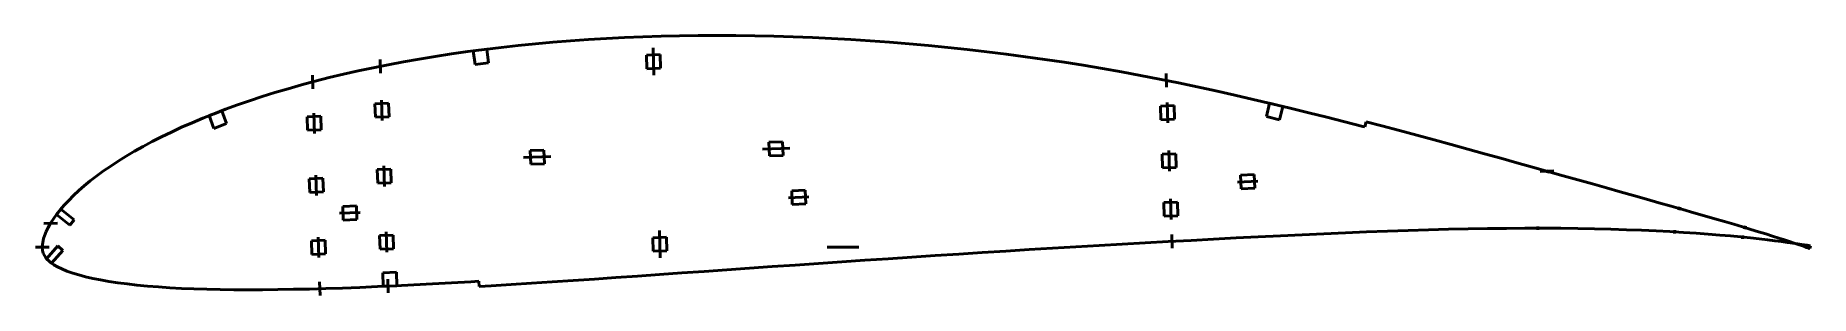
# Model space of a CAD drawing. Header units: metres. Extents: x -182 to 338, y -14 to 62.
import ezdxf

# ---------------------------------------------------------------- set-up
doc = ezdxf.new("R2010")
doc.units = ezdxf.units.M
for name, color, linetype, lineweight in [('FoilLayer', 1, 'Continuous', 50), ('StringerLayer', 1, 'Continuous', 50), ('SubLayer', 1, 'Continuous', 50)]:
    doc.layers.add(name, color=color, linetype=linetype, lineweight=lineweight)

msp = doc.modelspace()

# ---------------------------------------------------------------- linework, layer by layer
at = {"layer": 'FoilLayer'}
for p, q in [((-55.33, 57.33), (-60.15, 56.65)), ((-50.46, 57.97), (-55.33, 57.33)), ((-45.52, 58.58), (-50.46, 57.97)), ((-40.53, 59.14), (-45.52, 58.58)), ((-35.49, 59.64), (-40.53, 59.14)), ((-30.39, 60.09), (-35.49, 59.64)), ((-25.22, 60.5), (-30.39, 60.09)), ((-20, 60.86), (-25.22, 60.5)), ((-14.73, 61.19), (-20, 60.86)), ((-9.43, 61.46), (-14.73, 61.19)), ((-4.09, 61.68), (-9.43, 61.46)), ((1.31, 61.85), (-4.09, 61.68)), ((6.74, 61.97), (1.31, 61.85)), ((12.21, 62.05), (6.74, 61.97)), ((17.72, 62.08), (12.21, 62.05)), ((23.24, 62.06), (17.72, 62.08)), ((28.8, 61.99), (23.24, 62.06)), ((34.38, 61.86), (28.8, 61.99)), ((39.99, 61.69), (34.38, 61.86)), ((45.62, 61.47), (39.99, 61.69)), ((51.26, 61.21), (45.62, 61.47)), ((56.92, 60.89), (51.26, 61.21)), ((62.58, 60.53), (56.92, 60.89)), ((68.27, 60.11), (62.58, 60.53)), ((73.96, 59.64), (68.27, 60.11)), ((79.65, 59.13), (73.96, 59.64)), ((85.34, 58.58), (79.65, 59.13)), ((91.03, 57.97), (85.34, 58.58)), ((96.71, 57.32), (91.03, 57.97)), ((102.39, 56.61), (96.71, 57.32)), ((-83.09, 52.6), (-87.46, 51.67)), ((-78.65, 53.5), (-83.09, 52.6)), ((-74.13, 54.35), (-78.65, 53.5)), ((-69.54, 55.16), (-74.13, 54.35)), ((-64.88, 55.93), (-69.54, 55.16)), ((-60.15, 56.65), (-64.88, 55.93)), ((108.06, 55.86), (102.39, 56.61)), ((113.72, 55.06), (108.06, 55.86)), ((119.37, 54.21), (113.72, 55.06)), ((125, 53.32), (119.37, 54.21)), ((130.62, 52.38), (125, 53.32)), ((136.21, 51.4), (130.62, 52.38)), ((-104.05, 47.59), (-108, 46.46)), ((-100.03, 48.67), (-104.05, 47.59)), ((-95.92, 49.71), (-100.03, 48.67)), ((-91.74, 50.71), (-95.92, 49.71)), ((-87.46, 51.67), (-91.74, 50.71)), ((141.79, 50.37), (136.21, 51.4)), ((147.35, 49.29), (141.79, 50.37)), ((152.9, 48.18), (147.35, 49.29)), ((158.41, 47.04), (152.9, 48.18)), ((163.89, 45.84), (158.41, 47.04)), ((-122.83, 41.7), (-126.3, 40.44)), ((-119.26, 42.94), (-122.83, 41.7)), ((-115.6, 44.15), (-119.26, 42.94)), ((-111.84, 45.32), (-115.6, 44.15)), ((-108, 46.46), (-111.84, 45.32)), ((169.36, 44.61), (163.89, 45.84)), ((174.81, 43.34), (169.36, 44.61)), ((180.25, 42.05), (174.81, 43.34)), ((185.67, 40.75), (180.25, 42.05)), ((-136.14, 36.49), (-139.21, 35.14)), ((-132.96, 37.83), (-136.14, 36.49)), ((-129.68, 39.14), (-132.96, 37.83)), ((-126.3, 40.44), (-129.68, 39.14)), ((191.05, 39.43), (185.67, 40.75)), ((196.37, 38.11), (191.05, 39.43)), ((201.66, 36.76), (196.37, 38.11)), ((206.9, 35.41), (201.66, 36.76)), ((207.89, 36.75), (207.49, 35.25)), ((212.5, 35.54), (207.89, 36.75)), ((-145.04, 32.37), (-147.81, 30.96)), ((-142.18, 33.76), (-145.04, 32.37)), ((-139.21, 35.14), (-142.18, 33.76)), ((207.49, 35.25), (206.9, 35.41)), ((217.65, 34.17), (212.5, 35.54)), ((222.75, 32.8), (217.65, 34.17)), ((227.79, 31.43), (222.75, 32.8)), ((232.78, 30.06), (227.79, 31.43)), ((-155.45, 26.69), (-157.76, 25.25)), ((-153.02, 28.11), (-155.45, 26.69)), ((-150.47, 29.55), (-153.02, 28.11)), ((-147.81, 30.96), (-150.47, 29.55)), ((237.7, 28.71), (232.78, 30.06)), ((242.55, 27.37), (237.7, 28.71)), ((247.32, 26.05), (242.55, 27.37)), ((252.01, 24.74), (247.32, 26.05)), ((-164.07, 20.87), (-165.95, 19.42)), ((-162.08, 22.33), (-164.07, 20.87)), ((-159.97, 23.79), (-162.08, 22.33)), ((-157.76, 25.25), (-159.97, 23.79)), ((256.63, 23.45), (252.01, 24.74)), ((261.16, 22.18), (256.63, 23.45)), ((265.6, 20.93), (261.16, 22.18)), ((269.93, 19.72), (265.6, 20.93)), ((-169.33, 16.56), (-170.86, 15.12)), ((-167.7, 17.99), (-169.33, 16.56)), ((-165.95, 19.42), (-167.7, 17.99)), ((274.17, 18.52), (269.93, 19.72)), ((278.29, 17.36), (274.17, 18.52)), ((282.32, 16.22), (278.29, 17.36)), ((286.23, 15.12), (282.32, 16.22)), ((-174.75, 10.92), (-175.81, 9.57)), ((-173.57, 12.3), (-174.75, 10.92)), ((-172.27, 13.7), (-173.57, 12.3)), ((-170.86, 15.12), (-172.27, 13.7)), ((290.03, 14.04), (286.23, 15.12)), ((293.69, 13.01), (290.03, 14.04)), ((297.23, 12), (293.69, 13.01)), ((300.65, 11.03), (297.23, 12)), ((303.93, 10.1), (300.65, 11.03)), ((-178.28, 5.74), (-178.84, 4.61)), ((-177.57, 6.99), (-178.28, 5.74)), ((-176.76, 8.26), (-177.57, 6.99)), ((-175.81, 9.57), (-176.76, 8.26)), ((226.14, 5.09), (232.02, 5.25)), ((232.02, 5.25), (237.8, 5.37)), ((237.8, 5.37), (243.46, 5.45)), ((243.46, 5.45), (249, 5.5)), ((249, 5.5), (254.42, 5.54)), ((254.42, 5.54), (259.73, 5.55)), ((259.73, 5.55), (264.9, 5.51)), ((264.9, 5.51), (269.93, 5.44)), ((269.93, 5.44), (274.81, 5.35)), ((274.81, 5.35), (279.54, 5.24)), ((279.54, 5.24), (284.13, 5.11)), ((307.07, 9.2), (303.93, 10.1)), ((310.07, 8.34), (307.07, 9.2)), ((312.92, 7.51), (310.07, 8.34)), ((315.63, 6.71), (312.92, 7.51)), ((318.19, 5.94), (315.63, 6.71)), ((320.61, 5.21), (318.19, 5.94)), ((322.88, 4.52), (320.61, 5.21)), ((-180, 0.16), (-180.01, -0.05)), ((-179.88, 1.33), (-180, 0.16)), ((-179.65, 2.49), (-179.88, 1.33)), ((-179.33, 3.35), (-179.65, 2.49)), ((-178.84, 4.61), (-179.33, 3.35)), ((116.01, -0.33), (122.85, 0.07)), ((122.85, 0.07), (129.64, 0.47)), ((129.64, 0.47), (136.42, 0.87)), ((136.42, 0.87), (143.18, 1.26)), ((143.18, 1.26), (149.9, 1.63)), ((149.9, 1.63), (156.57, 1.98)), ((156.57, 1.98), (163.18, 2.34)), ((163.18, 2.34), (169.76, 2.7)), ((169.76, 2.7), (176.29, 3.03)), ((176.29, 3.03), (182.77, 3.35)), ((182.77, 3.35), (189.18, 3.64)), ((189.18, 3.64), (195.51, 3.94)), ((195.51, 3.94), (201.79, 4.22)), ((201.79, 4.22), (208.01, 4.49)), ((208.01, 4.49), (214.14, 4.71)), ((214.14, 4.71), (220.19, 4.91)), ((220.19, 4.91), (226.14, 5.09)), ((284.13, 5.11), (288.56, 4.94)), ((288.56, 4.94), (292.82, 4.75)), ((292.82, 4.75), (296.9, 4.55)), ((296.9, 4.55), (300.83, 4.33)), ((300.83, 4.33), (304.58, 4.09)), ((304.58, 4.09), (308.14, 3.82)), ((308.14, 3.82), (311.51, 3.55)), ((311.51, 3.55), (314.68, 3.27)), ((314.68, 3.27), (317.67, 3)), ((317.67, 3), (320.46, 2.71)), ((320.46, 2.71), (323.05, 2.43)), ((325, 3.86), (322.88, 4.52)), ((323.05, 2.43), (325.44, 2.15)), ((326.96, 3.24), (325, 3.86)), ((325.44, 2.15), (327.62, 1.87)), ((328.77, 2.66), (326.96, 3.24)), ((327.62, 1.87), (329.59, 1.61)), ((330.42, 2.13), (328.77, 2.66)), ((329.59, 1.61), (331.35, 1.37)), ((331.91, 1.63), (330.42, 2.13)), ((331.35, 1.37), (332.91, 1.15)), ((333.26, 1.18), (331.91, 1.63)), ((332.91, 1.15), (334.26, 0.96)), ((334.43, 0.79), (333.26, 1.18)), ((334.26, 0.96), (335.41, 0.79)), ((335.44, 0.44), (334.43, 0.79)), ((335.41, 0.79), (336.35, 0.65)), ((336.28, 0.15), (335.44, 0.44)), ((336.95, -0.09), (336.28, 0.15)), ((336.35, 0.65), (337.1, 0.54)), ((337.1, 0.54), (337.62, 0.46)), ((337.62, 0.46), (337.97, 0.41)), ((338.08, 0.39), (337.85, -0.4)), ((337.97, 0.41), (338.08, 0.39)), ((-180.01, -0.05), (-179.93, -1.04)), ((-179.93, -1.04), (-179.73, -1.74)), ((-179.73, -1.74), (-179.41, -2.43)), ((-179.41, -2.43), (-178.93, -3.14)), ((-178.93, -3.14), (-178.32, -3.84)), ((-178.32, -3.84), (-177.56, -4.53)), ((-177.56, -4.53), (-176.66, -5.18)), ((-176.66, -5.18), (-175.59, -5.81)), ((40.62, -5.25), (47.41, -4.78)), ((47.41, -4.78), (54.21, -4.32)), ((54.21, -4.32), (61.03, -3.86)), ((61.03, -3.86), (67.87, -3.39)), ((67.87, -3.39), (74.75, -2.93)), ((74.75, -2.93), (81.64, -2.47)), ((81.64, -2.47), (88.53, -2.04)), ((88.53, -2.04), (95.4, -1.61)), ((95.4, -1.61), (102.27, -1.17)), ((102.27, -1.17), (109.15, -0.74)), ((109.15, -0.74), (116.01, -0.33)), ((337.44, -0.26), (336.95, -0.09)), ((337.75, -0.36), (337.44, -0.26)), ((337.85, -0.4), (337.75, -0.36)), ((-175.59, -5.81), (-174.29, -6.42)), ((-174.29, -6.42), (-172.79, -7.02)), ((-172.79, -7.02), (-171.11, -7.61)), ((-171.11, -7.61), (-169.32, -8.17)), ((-169.32, -8.17), (-167.37, -8.69)), ((-167.37, -8.69), (-165.24, -9.17)), ((-165.24, -9.17), (-162.94, -9.62)), ((-162.94, -9.62), (-160.48, -10.05)), ((-160.48, -10.05), (-157.89, -10.46)), ((-60.11, -10.48), (-54.41, -10.14)), ((-54.41, -10.14), (-52.12, -10.01)), ((-52.12, -10.01), (-52.03, -11.55)), ((-36.67, -10.62), (-30.61, -10.21)), ((-30.61, -10.21), (-24.47, -9.78)), ((-24.47, -9.78), (-18.23, -9.36)), ((-18.23, -9.36), (-11.93, -8.95)), ((-11.93, -8.95), (-5.57, -8.51)), ((-5.57, -8.51), (0.86, -8.05)), ((0.86, -8.05), (7.36, -7.59)), ((7.36, -7.59), (13.92, -7.12)), ((13.92, -7.12), (20.54, -6.67)), ((20.54, -6.67), (27.18, -6.21)), ((27.18, -6.21), (33.87, -5.73)), ((33.87, -5.73), (40.62, -5.25)), ((-157.89, -10.46), (-155.15, -10.81)), ((-155.15, -10.81), (-152.27, -11.13)), ((-152.27, -11.13), (-149.2, -11.41)), ((-149.2, -11.41), (-145.99, -11.67)), ((-145.99, -11.67), (-142.64, -11.9)), ((-142.64, -11.9), (-139.18, -12.1)), ((-139.18, -12.1), (-135.57, -12.25)), ((-135.57, -12.25), (-131.82, -12.37)), ((-131.82, -12.37), (-127.91, -12.45)), ((-127.91, -12.45), (-123.88, -12.51)), ((-123.88, -12.51), (-119.72, -12.54)), ((-119.72, -12.54), (-115.44, -12.52)), ((-115.44, -12.52), (-111.02, -12.47)), ((-111.02, -12.47), (-106.45, -12.38)), ((-106.45, -12.38), (-101.75, -12.29)), ((-101.75, -12.29), (-96.96, -12.16)), ((-96.96, -12.16), (-92.04, -12)), ((-92.04, -12), (-87.01, -11.8)), ((-87.01, -11.8), (-81.83, -11.57)), ((-81.83, -11.57), (-76.55, -11.34)), ((-76.55, -11.34), (-71.17, -11.08)), ((-71.17, -11.08), (-65.7, -10.8)), ((-65.7, -10.8), (-60.11, -10.48)), ((-52.03, -11.55), (-48.51, -11.34)), ((-48.51, -11.34), (-42.63, -10.99)), ((-42.63, -10.99), (-36.67, -10.62))]:
    msp.add_line(p, q, dxfattribs=at)
at = {"layer": 'StringerLayer'}
for p, q in [((-49.76, 58.07), (-53.72, 57.55)), ((-53.72, 57.55), (-53.2, 53.58)), ((-49.23, 54.1), (-49.76, 58.07)), ((-53.2, 53.58), (-49.23, 54.1)), ((179.59, 42.21), (178.66, 38.32)), ((183.48, 41.27), (179.59, 42.21)), ((-127.42, 40.01), (-131.15, 38.58)), ((-131.15, 38.58), (-129.72, 34.84)), ((-125.99, 36.27), (-127.42, 40.01)), ((178.66, 38.32), (182.54, 37.38)), ((182.54, 37.38), (183.48, 41.27)), ((-129.72, 34.84), (-125.99, 36.27)), ((-174.61, 11.1), (-175.84, 9.53)), ((-170.68, 8.01), (-174.61, 11.1)), ((-175.84, 9.53), (-171.91, 6.44)), ((-171.91, 6.44), (-170.68, 8.01)), ((-175.5, 0.34), (-178.82, -3.4)), ((-174.01, -0.98), (-175.5, 0.34)), ((-178.82, -3.4), (-177.32, -4.72)), ((-177.32, -4.72), (-174.01, -0.98)), ((-76.27, -7.32), (-80.26, -7.5)), ((-80.26, -7.5), (-80.09, -11.49)), ((-76.09, -11.32), (-76.27, -7.32)), ((-80.09, -11.49), (-76.09, -11.32))]:
    msp.add_line(p, q, dxfattribs=at)
at = {"layer": 'SubLayer'}
for p, q in [((-1.07, 58.41), (-0.8, 50.41)), ((-81.01, 55.04), (-80.87, 51.04)), ((0.99, 56.48), (-3, 56.34)), ((-3, 56.34), (-2.86, 52.34)), ((-2.86, 52.34), (1.13, 52.48)), ((1.13, 52.48), (0.99, 56.48)), ((-100.86, 50.47), (-100.72, 46.47)), ((149.28, 50.89), (149.42, 46.9)), ((-78.56, 42.21), (-82.55, 42.07)), ((-82.55, 42.07), (-82.41, 38.08)), ((-80.59, 43.14), (-80.38, 37.15)), ((-78.42, 38.22), (-78.56, 42.21)), ((149.57, 42.45), (149.78, 36.46)), ((-98.44, 38.4), (-102.43, 38.26)), ((-102.43, 38.26), (-102.29, 34.26)), ((-100.47, 39.33), (-100.26, 33.33)), ((-98.3, 34.4), (-98.44, 38.4)), ((-82.41, 38.08), (-78.42, 38.22)), ((151.61, 41.52), (147.61, 41.38)), ((147.61, 41.38), (147.75, 37.38)), ((147.75, 37.38), (151.75, 37.52)), ((151.75, 37.52), (151.61, 41.52)), ((-102.29, 34.26), (-98.3, 34.4)), ((-38.98, 26.26), (-30.98, 26.54)), ((-33.05, 28.47), (-37.05, 28.33)), ((-37.05, 28.33), (-36.91, 24.33)), ((-32.91, 24.47), (-33.05, 28.47)), ((30.98, 28.71), (38.98, 28.98)), ((36.91, 30.91), (32.91, 30.77)), ((32.91, 30.77), (33.05, 26.78)), ((33.05, 26.78), (37.05, 26.92)), ((37.05, 26.92), (36.91, 30.91)), ((152.1, 27.36), (148.1, 27.22)), ((148.1, 27.22), (148.24, 23.22)), ((150.07, 28.29), (150.28, 22.29)), ((152.24, 23.36), (152.1, 27.36)), ((-99.83, 21.13), (-99.62, 15.13)), ((-77.88, 22.87), (-81.88, 22.73)), ((-81.88, 22.73), (-81.74, 18.74)), ((-79.92, 23.8), (-79.71, 17.81)), ((-77.74, 18.88), (-77.88, 22.87)), ((-36.91, 24.33), (-32.91, 24.47)), ((148.24, 23.22), (152.24, 23.36)), ((175.1, 21.27), (171.1, 21.13)), ((171.1, 21.13), (171.24, 17.13)), ((175.24, 17.27), (175.1, 21.27)), ((258.86, 22.19), (262.86, 22.33)), ((261, 21.7), (261.28, 22.66)), ((-97.8, 20.2), (-101.8, 20.06)), ((-101.8, 20.06), (-101.66, 16.06)), ((-101.66, 16.06), (-97.66, 16.2)), ((-97.66, 16.2), (-97.8, 20.2)), ((-81.74, 18.74), (-77.74, 18.88)), ((43.56, 16.67), (39.56, 16.53)), ((39.56, 16.53), (39.7, 12.54)), ((43.7, 12.67), (43.56, 16.67)), ((170.17, 19.09), (176.17, 19.3)), ((171.24, 17.13), (175.24, 17.27)), ((-87.98, 12.08), (-91.97, 11.94)), ((-91.97, 11.94), (-91.84, 7.94)), ((-87.84, 8.08), (-87.98, 12.08)), ((38.63, 14.5), (44.63, 14.71)), ((39.7, 12.54), (43.7, 12.67)), ((152.6, 13.2), (148.6, 13.06)), ((148.6, 13.06), (148.74, 9.06)), ((150.56, 14.13), (150.77, 8.13)), ((152.74, 9.2), (152.6, 13.2)), ((299.49, 10.84), (299.78, 11.8)), ((-179.6, 6.88), (-175.6, 7.02)), ((-92.9, 9.91), (-86.91, 10.12)), ((-91.84, 7.94), (-87.84, 8.08)), ((148.74, 9.06), (152.74, 9.2)), ((258.16, 5.05), (258.23, 6.04)), ((318.7, 5.27), (318.99, 6.23)), ((-182, 0), (-178, 0)), ((-97.16, 2), (-101.16, 1.86)), ((-101.16, 1.86), (-101.02, -2.14)), ((-99.2, 2.93), (-98.99, -3.07)), ((-97.03, -2), (-97.16, 2)), ((-77.21, 3.53), (-81.2, 3.39)), ((-81.2, 3.39), (-81.06, -0.6)), ((-79.24, 4.46), (-79.03, -1.53)), ((-77.07, -0.47), (-77.21, 3.53)), ((2.86, 2.91), (-1.13, 2.77)), ((-1.13, 2.77), (-0.99, -1.23)), ((1.07, -3.16), (0.8, 4.84)), ((3, -1.09), (2.86, 2.91)), ((50, 0), (59.2, 0)), ((150.93, 3.69), (151.07, -0.31)), ((298.2, 3.98), (298.31, 4.97)), ((318.14, 2.45), (318.29, 3.43)), ((-101.02, -2.14), (-97.03, -2)), ((-81.06, -0.6), (-77.07, -0.47)), ((-0.99, -1.23), (3, -1.09)), ((-98.74, -10.21), (-98.6, -14.2)), ((-78.75, -9.43), (-78.62, -13.43))]:
    msp.add_line(p, q, dxfattribs=at)

doc.saveas('drawing.dxf')
